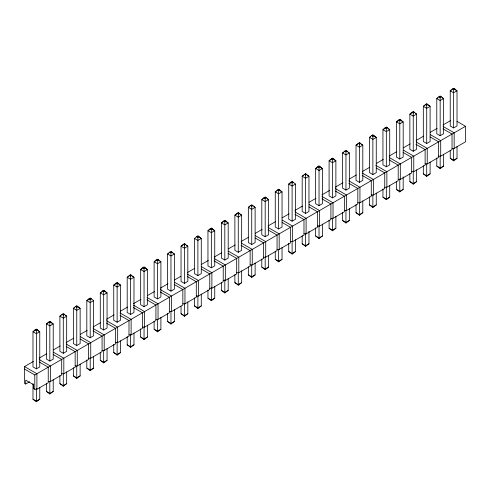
<?xml version="1.0" encoding="UTF-8"?>
<svg xmlns="http://www.w3.org/2000/svg" width="490" height="490" viewBox="0 0 490 490"><rect width="100%" height="100%" fill="white"/><g stroke="black" fill="none" stroke-linecap="round" stroke-linejoin="round"><path stroke-width="0.73" d="M35.096 329.868L32.977 331.705L32.977 366.888L36.37 368.848L39.764 366.888L39.764 331.705L36.37 329.133L35.096 329.868L36.37 330.603L37.644 329.868M48.559 322.095L46.44 323.933L46.44 359.121L49.833 361.075L53.22 359.121L53.22 323.933L49.833 321.366L48.559 322.095L49.833 322.83L51.101 322.095M62.016 314.329L59.896 316.16L59.896 351.348L63.29 353.302L66.683 351.348L66.683 316.16L63.29 313.594L62.016 314.329L63.29 315.064L64.564 314.329M75.478 306.556L73.359 308.394L73.359 343.576L76.752 345.536L80.14 343.576L80.14 308.394L76.752 305.821L75.478 306.556L76.752 307.291L78.02 306.556M88.941 298.784L86.816 300.621L86.816 335.803L90.209 337.763L93.602 335.803L93.602 300.621L90.209 298.049L88.941 298.784L90.209 299.519L91.483 298.784M102.398 291.011L100.279 292.849L100.279 328.037L103.672 329.99L107.059 328.037L107.059 292.849L103.672 290.282L102.398 291.011L103.672 291.746L104.94 291.011M115.861 283.245L113.741 285.076L113.741 320.264L117.128 322.224L120.522 320.264L120.522 285.076L117.128 282.51L115.861 283.245L117.128 283.98L118.402 283.245M129.317 275.472L127.198 277.309L127.198 312.491L130.591 314.451L133.984 312.491L133.984 277.309L130.591 274.737L129.317 275.472L130.591 276.207L131.859 275.472M142.78 267.699L140.661 269.537L140.661 304.719L144.048 306.679L147.441 304.719L147.441 269.537L144.048 266.964L142.78 267.699L144.048 268.434L145.322 267.699M156.237 259.933L154.117 261.764L154.117 296.952L157.511 298.906L160.904 296.952L160.904 261.764L157.511 259.198L156.237 259.933L157.511 260.662L158.785 259.933M169.699 252.16L167.58 253.992L167.58 289.18L170.967 291.14L174.36 289.18L174.36 253.992L170.967 251.425L169.699 252.16L170.967 252.895L172.241 252.16M183.156 244.388L181.037 246.225L181.037 281.407L184.43 283.367L187.823 281.407L187.823 246.225L184.43 243.653L183.156 244.388L184.43 245.123L185.704 244.388M194.499 238.452L197.893 235.88L201.28 238.452L201.28 273.634L197.893 275.594L194.499 273.634L194.499 238.452L197.893 240.412L201.28 238.452L199.02 237.148M210.075 228.848L207.956 230.68L207.956 265.868L211.349 267.822L214.743 265.868L214.743 230.68L211.349 228.113L210.075 228.848L211.349 229.577L212.623 228.848M223.538 221.076L221.419 222.907L221.419 258.095L224.812 260.055L228.199 258.095L228.199 222.907L224.812 220.341L223.538 221.076L224.812 221.811L226.08 221.076M237.001 213.303L234.882 215.141L234.882 250.323L238.269 252.283L241.662 250.323L241.662 215.141L238.269 212.568L237.001 213.303L238.269 214.038L239.543 213.303M250.457 205.531L248.338 207.368L248.338 242.55L251.731 244.51L255.119 242.55L255.119 207.368L251.731 204.796L250.457 205.531L251.731 206.266L252.999 205.531M263.92 197.764L261.801 199.595L261.801 234.784L265.188 236.737L268.581 234.784L268.581 199.595L265.188 197.029L263.92 197.764L265.188 198.493L266.462 197.764M277.377 189.991L275.257 191.829L275.257 227.011L278.651 228.971L282.044 227.011L282.044 191.829L278.651 189.256L277.377 189.991L278.651 190.726L279.925 189.991M39.764 387.357L39.764 399.197L36.37 401.769L32.977 399.197L32.977 383.652M290.839 182.219L288.72 184.056L288.72 219.238L292.107 221.198L295.501 219.238L295.501 184.056L292.107 181.484L290.839 182.219L292.107 182.954L293.381 182.219M53.22 379.585L53.22 391.424L49.833 393.997L46.44 391.424L46.44 383.284M304.296 174.446L302.177 176.284L302.177 211.466L305.57 213.426L308.963 211.466L308.963 176.284L305.57 173.711L304.296 174.446L305.57 175.181L306.844 174.446M66.683 371.812L66.683 383.658L63.29 386.224L59.896 383.658L59.896 375.512M317.759 166.68L315.64 168.511L315.64 203.699L319.033 205.653L322.42 203.699L322.42 168.511L319.033 165.945L317.759 166.68L319.033 167.409L320.301 166.68M80.14 364.039L80.14 375.885L76.752 378.452L73.359 375.885L73.359 367.745M331.216 158.907L329.096 160.745L329.096 195.927L332.49 197.887L335.883 195.927L335.883 160.745L332.49 158.172L331.216 158.907L332.49 159.642L333.764 158.907M93.602 356.273L93.602 368.113L90.209 370.685L86.816 368.113L86.816 359.972M344.678 151.134L342.559 152.972L342.559 188.154L345.952 190.114L349.339 188.154L349.339 152.972L345.952 150.399L344.678 151.134L345.952 151.869L347.22 151.134M107.059 348.5L107.059 360.34L103.672 362.912L100.279 360.34L100.279 352.2M358.141 143.362L356.016 145.199L356.016 180.381L359.409 182.341L362.802 180.381L362.802 145.199L359.409 142.627L358.141 143.362L359.409 144.097L360.683 143.362M120.522 340.728L120.522 352.573L117.128 355.14L113.741 352.573L113.741 344.427M371.598 135.595L369.478 137.427L369.478 172.615L372.872 174.569L376.259 172.615L376.259 137.427L372.872 134.86L371.598 135.595L372.872 136.324L374.14 135.595M133.984 332.955L133.984 344.801L130.591 347.373L127.198 344.801L127.198 336.661M385.06 127.823L382.941 129.66L382.941 164.842L386.328 166.802L389.721 164.842L389.721 129.66L386.328 127.088L385.06 127.823L386.328 128.558L387.602 127.823M147.441 325.188L147.441 337.028L144.048 339.601L140.661 337.028L140.661 328.888M398.517 120.05L396.398 121.888L396.398 157.07L399.791 159.03L403.184 157.07L403.184 121.888L399.791 119.315L398.517 120.05L399.791 120.785L401.059 120.05M160.904 317.416L160.904 329.255L157.511 331.828L154.117 329.255L154.117 321.115M411.98 112.277L409.861 114.115L409.861 149.297L413.248 151.257L416.641 149.297L416.641 114.115L413.248 111.549L411.98 112.277L413.248 113.012L414.522 112.277M174.36 309.643L174.36 321.489L170.967 324.055L167.58 321.489L167.58 313.343M425.436 104.511L423.317 106.342L423.317 141.53L426.71 143.484L430.104 141.53L430.104 106.342L426.71 103.776L425.436 104.511L426.71 105.246L427.984 104.511M187.823 301.871L187.823 313.716L184.43 316.289L181.037 313.716L181.037 306.317M438.899 96.738L436.78 98.576L436.78 133.758L440.167 135.718L443.56 133.758L443.56 98.576L440.167 96.003L438.899 96.738L440.167 97.473L441.441 96.738M201.28 294.104L201.28 305.944L197.893 308.516L194.499 305.944L194.499 297.804M452.356 88.966L450.237 90.803L450.237 125.985L453.63 127.945L457.023 125.985L457.023 90.803L453.63 88.231L452.356 88.966L453.63 89.701L454.904 88.966M214.743 286.332L214.743 298.171L211.349 300.744L207.956 298.171L207.956 290.031M228.199 278.559L228.199 290.405L224.812 292.971L221.419 290.405L221.419 282.258M241.662 270.786L241.662 282.632L238.269 285.204L234.882 282.632L234.882 274.492M255.119 263.02L255.119 274.859L251.731 277.432L248.338 274.859L248.338 266.719M268.581 255.247L268.581 267.093L265.188 269.659L261.801 267.093L261.801 258.947M282.044 247.475L282.044 259.32L278.651 261.887L275.257 259.32L275.257 251.174M295.501 239.702L295.501 251.548L292.107 254.12L288.72 251.548L288.72 243.407M308.963 231.194L308.963 243.775L305.57 246.348L302.177 243.775L302.177 235.635M322.42 224.163L322.42 236.009L319.033 238.575L315.64 236.009L315.64 227.862M335.883 216.39L335.883 228.236L332.49 230.802L329.096 228.236L329.096 220.09M349.339 208.624L349.339 220.463L345.952 223.036L342.559 220.463L342.559 212.323M362.802 200.851L362.802 212.691L359.409 215.263L356.016 212.691L356.016 204.55M376.259 193.078L376.259 204.924L372.872 207.49L369.478 204.924L369.478 196.778M389.721 185.306L389.721 197.151L386.328 199.718L382.941 197.151L382.941 189.011M403.184 176.798L403.184 189.379L399.791 191.951L396.398 189.379L396.398 181.239M416.641 169.767L416.641 181.606L413.248 184.179L409.861 181.606L409.861 173.466M430.104 161.994L430.104 173.84L426.71 176.406L423.317 173.84L423.317 165.694M443.56 154.221L443.56 166.067L440.167 168.633L436.78 166.067L436.78 157.927M457.023 146.455L457.023 158.294L453.63 160.867L450.237 158.294L450.237 150.154M34.674 330.726L32.977 331.705L36.37 333.666L39.764 331.705L38.067 330.726M48.136 322.953L46.44 323.933L49.833 325.893L53.22 323.933L51.524 322.953M61.03 315.511L59.896 316.16L63.29 318.12L66.683 316.16L65.55 315.511M74.486 307.738L73.359 308.394L76.752 310.348L80.14 308.394L77.879 307.089M89.082 299.317L86.816 300.621L90.209 302.581L93.602 300.621M101.412 292.199L100.279 292.849L103.672 294.809L107.059 292.849L105.368 291.868M116.001 283.771L113.741 285.076L117.128 287.036L120.522 285.076L118.262 283.771M128.895 276.329L127.198 277.309L130.591 279.263L133.984 277.309L132.288 276.329M142.357 268.557L140.661 269.537L144.048 271.497L147.441 269.537L145.744 268.557M155.814 260.784L154.117 261.764L157.511 263.724L160.904 261.764L159.771 261.115M168.707 253.342L167.58 253.992L170.967 255.952L174.36 253.992L173.233 253.342M182.733 245.245L181.037 246.225L184.43 248.179L187.823 246.225L186.69 245.57M210.222 229.375L207.956 230.68L211.349 232.64L214.743 230.68L212.482 229.375M223.115 221.933L221.419 222.907L224.812 224.867L228.199 222.907L226.509 221.933M236.572 214.161L234.882 215.141L238.269 217.095L241.662 215.141L239.965 214.161M249.471 206.713L248.338 207.368L251.731 209.328L255.119 207.368L253.992 206.713M264.625 197.966L261.801 199.595L265.188 201.555L268.581 199.595L267.448 198.946M276.391 191.174L275.257 191.829L278.651 193.783L282.044 191.829L279.778 190.518M290.98 182.752L288.72 184.056L292.107 186.01L295.501 184.056M303.31 175.628L302.177 176.284L305.57 178.244L308.963 176.284L307.267 175.304M317.336 167.531L315.64 168.511L319.033 170.471L322.42 168.511M330.793 159.764L329.096 160.745L332.49 162.698L335.883 160.745L334.186 159.764M343.686 152.317L342.559 152.972L345.952 154.926L349.339 152.972L348.212 152.317M357.712 144.219L356.016 145.199L359.409 147.159L362.802 145.199L361.106 144.219M370.612 136.777L369.478 137.427L372.872 139.387L376.259 137.427L373.435 135.797M384.632 128.68L382.941 129.66L386.328 131.614L389.721 129.66L388.588 129.005M398.658 120.583L396.398 121.888L399.791 123.847L403.184 121.888L400.918 120.583M411.557 113.135L409.861 114.115L413.248 116.075L416.641 114.115L415.514 113.466M425.014 105.368L423.317 106.342L426.71 108.302L430.104 106.342L428.407 105.368M437.907 97.92L436.78 98.576L440.167 100.53L443.56 98.576L442.433 97.92M451.37 90.148L450.237 90.803L453.63 92.763L457.023 90.803L454.193 89.168M35.733 330.236L37.007 329.501M49.196 322.463L50.464 321.734M62.653 314.696L63.927 313.961M76.115 306.924L77.383 306.189M89.572 299.151L90.846 298.416M103.035 291.379L104.309 290.65M116.491 283.612L117.765 282.877M129.954 275.839L131.228 275.104M143.417 268.067L144.685 267.332M156.874 260.294L158.148 259.565M170.336 252.528L171.604 251.793M183.793 244.755L185.067 244.02M197.256 236.982L198.524 236.247M210.712 229.21L211.986 228.481M224.175 221.443L225.443 220.708M237.632 213.671L238.906 212.936M251.094 205.898L252.368 205.163M264.557 198.125L265.825 197.397M278.014 190.359L279.288 189.624M291.477 182.586L292.744 181.851M304.933 174.814L306.207 174.079M318.396 167.047L319.664 166.312M331.853 159.275L333.127 158.54M345.315 151.502L346.583 150.767M358.772 143.729L360.046 142.994M372.235 135.963L373.509 135.228M385.691 128.19L386.965 127.455M399.154 120.418L400.428 119.683M412.617 112.645L413.885 111.91M426.073 104.878L427.347 104.143M439.536 97.106L440.804 96.371M452.993 89.333L454.267 88.598M196.619 236.615L197.893 237.35L199.161 236.615M29.541 381.82L25.694 384.038L24.5 383.352L24.5 366.581L33.32 361.491M39.218 358.086L46.783 353.719M53.312 349.952L60.239 345.946M66.138 342.541L73.702 338.18M80.231 334.407L87.159 330.407M93.057 327.002L100.622 322.634M106.52 319.229L114.078 314.862M120.607 311.095L127.541 307.095M133.439 303.69L140.998 299.323M147.533 295.55L154.46 291.55M160.359 288.144L167.923 283.784M174.452 280.011L180.749 276.372M187.278 272.605L194.842 268.238M201.372 264.471L208.299 260.466M214.197 257.06L221.762 252.699M228.291 248.926L235.218 244.927M241.117 241.521L248.681 237.154M255.21 233.387L262.138 229.381M268.042 225.976L275.601 221.615M282.13 217.842L289.057 213.842M294.962 210.437L302.52 206.07M309.049 202.303L315.983 198.297M321.881 194.891L329.439 190.53M335.338 187.119L342.902 182.758M349.431 178.985L356.359 174.985M362.257 171.58L369.821 167.213M376.351 163.446L383.278 159.446M389.183 156.041L396.741 151.673M403.27 147.9L410.197 143.901M416.102 140.495L423.66 136.128M430.189 132.361L437.117 128.362M443.021 124.956L450.579 120.589M24.5 369.031L34.778 374.966L465.5 126.291L465.5 141.837L454.163 148.384L452.037 148.384M25.694 384.038L25.694 380.154L33.59 384.711L33.59 388.595L34.778 389.287L36.903 389.287L48.241 382.739L48.241 367.194L39.243 362M48.241 381.514L50.36 381.514L61.703 374.966L61.703 359.421L53.214 354.527M61.703 373.741L63.823 373.741L75.16 367.194L75.16 351.655L66.162 346.461M75.16 365.969L77.279 365.969L88.623 359.427L88.623 343.882L80.133 338.982M88.623 358.202L90.742 358.202L102.079 351.655L102.079 336.109L93.088 330.915M102.079 350.43L104.199 350.43L115.542 343.882L115.542 328.343L106.404 323.063M115.542 342.657L117.661 342.657L128.999 336.109L128.999 320.57L120.007 315.376M128.999 334.891L131.118 334.891L142.461 328.343L142.461 312.798L133.323 307.524M142.461 327.118L144.581 327.118L155.918 320.57L155.918 305.025L146.927 299.831M155.918 319.345L158.037 319.345L169.381 312.798L169.381 297.259L160.242 291.979M169.381 311.573L171.5 311.573L182.837 305.025L182.837 289.486L174.354 284.586M182.837 303.806L184.963 303.806L196.3 297.259L196.3 281.713L187.162 276.44M196.3 296.034L198.419 296.034L209.763 289.486L209.763 273.941L201.274 269.047M209.763 288.261L211.882 288.261L223.22 281.713L223.22 266.174L214.081 260.894M223.22 280.488L225.339 280.488L236.682 273.941L236.682 258.401L228.193 253.502M236.682 272.722L238.802 272.722L250.139 266.174L250.139 250.629L241 245.355M250.139 264.949L252.258 264.949L263.602 258.401L263.602 242.856L255.119 237.962M263.602 257.177L265.721 257.177L277.058 250.629L277.058 235.09L268.067 229.896M277.058 249.404L279.178 249.404L290.521 242.856L290.521 227.317L282.038 222.417M290.521 241.637L292.64 241.637L303.978 235.09L303.978 219.545L294.986 214.351M303.978 233.865L306.097 233.865L317.44 227.317L317.44 211.772L308.957 206.878M317.44 226.092L319.56 226.092L330.903 219.545L330.903 204.005L321.906 198.811M330.903 218.32L333.022 218.32L344.36 211.772L344.36 196.233L335.221 190.959M344.36 210.553L346.479 210.553L357.823 204.005L357.823 188.46L348.825 183.266M357.823 202.78L359.942 202.78L371.279 196.233L371.279 180.688L362.141 175.414M371.279 195.008L373.398 195.008L384.742 188.46L384.742 172.921L376.259 168.021M384.742 187.235L386.861 187.235L398.199 180.688L398.199 165.148L389.066 159.875M398.199 179.469L400.318 179.469L411.661 172.921L411.661 157.376L403.178 152.476M411.661 171.696L413.781 171.696L425.118 165.148L425.118 149.603L415.986 144.329M425.118 163.923L427.237 163.923L438.581 157.376L438.581 141.837L430.098 136.937M438.581 156.151L440.7 156.151L452.037 149.603L452.037 134.064L442.905 128.79M39.764 399.197L36.37 401.157L32.977 399.197M53.22 391.424L49.833 393.384L46.44 391.424M66.683 383.658L63.29 385.612L59.896 383.658M80.14 375.885L76.752 377.845L73.359 375.885M93.602 368.113L90.209 370.073L86.816 368.113M107.059 360.34L103.672 362.3L100.279 360.34M120.522 352.573L117.128 354.527L113.741 352.573M133.984 344.801L130.591 346.761L127.198 344.801M147.441 337.028L144.048 338.988L140.661 337.028M160.904 329.255L157.511 331.216L154.117 329.255M174.36 321.489L170.967 323.443L167.58 321.489M187.823 313.716L184.43 315.676L181.037 313.716M201.28 305.944L197.893 307.904L194.499 305.944M214.743 298.171L211.349 300.131L207.956 298.171M228.199 290.405L224.812 292.358L221.419 290.405M241.662 282.632L238.269 284.592L234.882 282.632M255.119 274.859L251.731 276.819L248.338 274.859M268.581 267.093L265.188 269.047L261.801 267.093M282.044 259.32L278.651 261.274L275.257 259.32M295.501 251.548L292.107 253.508L288.72 251.548M308.963 243.775L305.57 245.735L302.177 243.775M322.42 236.009L319.033 237.962L315.64 236.009M335.883 228.236L332.49 230.19L329.096 228.236M349.339 220.463L345.952 222.423L342.559 220.463M362.802 212.691L359.409 214.651L356.016 212.691M376.259 204.924L372.872 206.878L369.478 204.924M389.721 197.151L386.328 199.112L382.941 197.151M403.184 189.379L399.791 191.339L396.398 189.379M416.641 181.606L413.248 183.566L409.861 181.606M430.104 173.84L426.71 175.794L423.317 173.84M443.56 166.067L440.167 168.027L436.78 166.067M457.023 158.294L453.63 160.255L450.237 158.294M457.017 121.391L465.5 126.291M443.064 126.432L454.163 132.839L454.163 148.384M430.257 134.585L440.7 140.612L440.7 156.151M416.145 141.978L427.237 148.384L427.237 163.923M403.337 150.124L413.781 156.151L413.781 171.696M389.225 157.517L400.318 163.923L400.318 179.469M375.763 165.289L386.861 171.696L386.861 187.235M362.306 173.062L373.398 179.469L373.398 195.008M348.843 180.835L359.942 187.235L359.942 202.78M320.723 167.531L321.857 168.186M335.387 188.601L346.479 195.008L346.479 210.553M321.924 196.374L333.022 202.78L333.022 218.32M309.117 204.52L319.56 210.553L319.56 226.092M295.005 211.919L306.097 218.32L306.097 233.865M282.197 220.065L292.64 226.092L292.64 241.637M268.085 227.458L279.178 233.865L279.178 249.404M255.278 235.604L265.721 241.637L265.721 257.177M241.166 242.997L252.258 249.404L252.258 264.949M228.358 251.15L238.802 257.177L238.802 272.722M214.246 258.542L225.339 264.949L225.339 280.488M201.439 266.689L211.882 272.722L211.882 288.261M187.327 274.082L198.419 280.488L198.419 296.034M174.52 282.234L184.963 288.261L184.963 303.806M160.408 289.627L171.5 296.034L171.5 311.573M146.945 297.399L158.037 303.8L158.037 319.345M133.482 305.166L144.581 311.573L144.581 327.118M120.026 312.939L131.118 319.345L131.118 334.891M106.563 320.711L117.661 327.118L117.661 342.657M93.106 328.484L104.199 334.884L104.199 350.43M80.299 336.63L90.742 342.657L90.742 358.202M66.187 344.023L77.279 350.43L77.279 365.969M53.379 352.169L63.823 358.202L63.823 373.741M39.267 359.568L50.36 365.969L50.36 381.514M24.5 366.581L36.903 373.741L36.903 389.287M453.63 89.701L453.63 127.945M453.63 148.409L453.63 160.867M440.167 97.473L440.167 135.718M440.167 156.181L440.167 168.633M426.71 103.776L426.71 104.388M426.71 105.246L426.71 143.484M426.71 163.954L426.71 176.406M413.248 111.549L413.248 112.155M413.248 113.012L413.248 151.257M413.248 170.986L413.248 184.179M399.791 119.315L399.791 119.928M399.791 120.785L399.791 159.03M399.791 178.752L399.791 191.951M386.328 127.088L386.328 127.7M386.328 128.558L386.328 166.802M386.328 187.266L386.328 199.718M372.872 134.86L372.872 135.473M372.872 136.324L372.872 174.569M372.872 195.038L372.872 207.49M359.409 142.627L359.409 143.239M359.409 144.097L359.409 182.341M359.409 202.805L359.409 215.263M345.952 151.869L345.952 190.114M345.952 210.578L345.952 223.036M332.49 158.172L332.49 158.785M332.49 159.642L332.49 197.887M332.49 218.35L332.49 230.802M319.033 165.945L319.033 166.557M319.033 167.409L319.033 205.653M319.033 225.382L319.033 238.575M305.57 173.711L305.57 174.324M305.57 175.181L305.57 213.426M305.57 233.154L305.57 246.348M292.107 181.484L292.107 182.096M292.107 182.954L292.107 221.198M292.107 241.662L292.107 254.12M278.651 189.256L278.651 189.869M278.651 190.726L278.651 228.971M278.651 249.435L278.651 261.887M265.188 197.029L265.188 197.642M265.188 198.493L265.188 236.737M265.188 257.207L265.188 269.659M251.731 206.266L251.731 244.51M251.731 264.974L251.731 277.432M238.269 212.568L238.269 213.181M238.269 214.038L238.269 252.283M238.269 272.746L238.269 285.204M224.812 220.341L224.812 220.953M224.812 221.811L224.812 260.055M224.812 279.778L224.812 292.971M211.349 228.113L211.349 228.726M211.349 229.577L211.349 267.822M211.349 287.55L211.349 300.744M197.893 235.88L197.893 236.492M197.893 237.35L197.893 275.594M197.893 296.058L197.893 308.516M184.43 243.653L184.43 244.265M184.43 245.123L184.43 283.367M184.43 303.831L184.43 316.289M170.967 252.895L170.967 291.14M170.967 311.603L170.967 324.055M157.511 259.198L157.511 259.81M157.511 260.662L157.511 298.906M157.511 319.376L157.511 331.828M144.048 266.964L144.048 267.577M144.048 268.434L144.048 306.679M144.048 327.142L144.048 339.601M130.591 274.737L130.591 275.349M130.591 276.207L130.591 314.451M130.591 334.174L130.591 347.373M117.128 282.51L117.128 283.122M117.128 283.98L117.128 322.224M117.128 341.947L117.128 355.14M103.672 290.282L103.672 290.889M103.672 291.746L103.672 329.99M103.672 350.46L103.672 362.912M90.209 298.049L90.209 298.661M90.209 299.519L90.209 337.763M90.209 358.227L90.209 370.685M76.752 305.821L76.752 306.434M76.752 307.291L76.752 345.536M76.752 365.999L76.752 378.452M63.29 315.064L63.29 353.302M63.29 373.772L63.29 386.224M49.833 321.366L49.833 321.973M49.833 322.83L49.833 361.075M49.833 381.545L49.833 393.997M36.37 329.133L36.37 329.746M36.37 330.603L36.37 368.848M36.37 388.57L36.37 401.769M34.778 374.966L34.778 389.287"/></g></svg>
